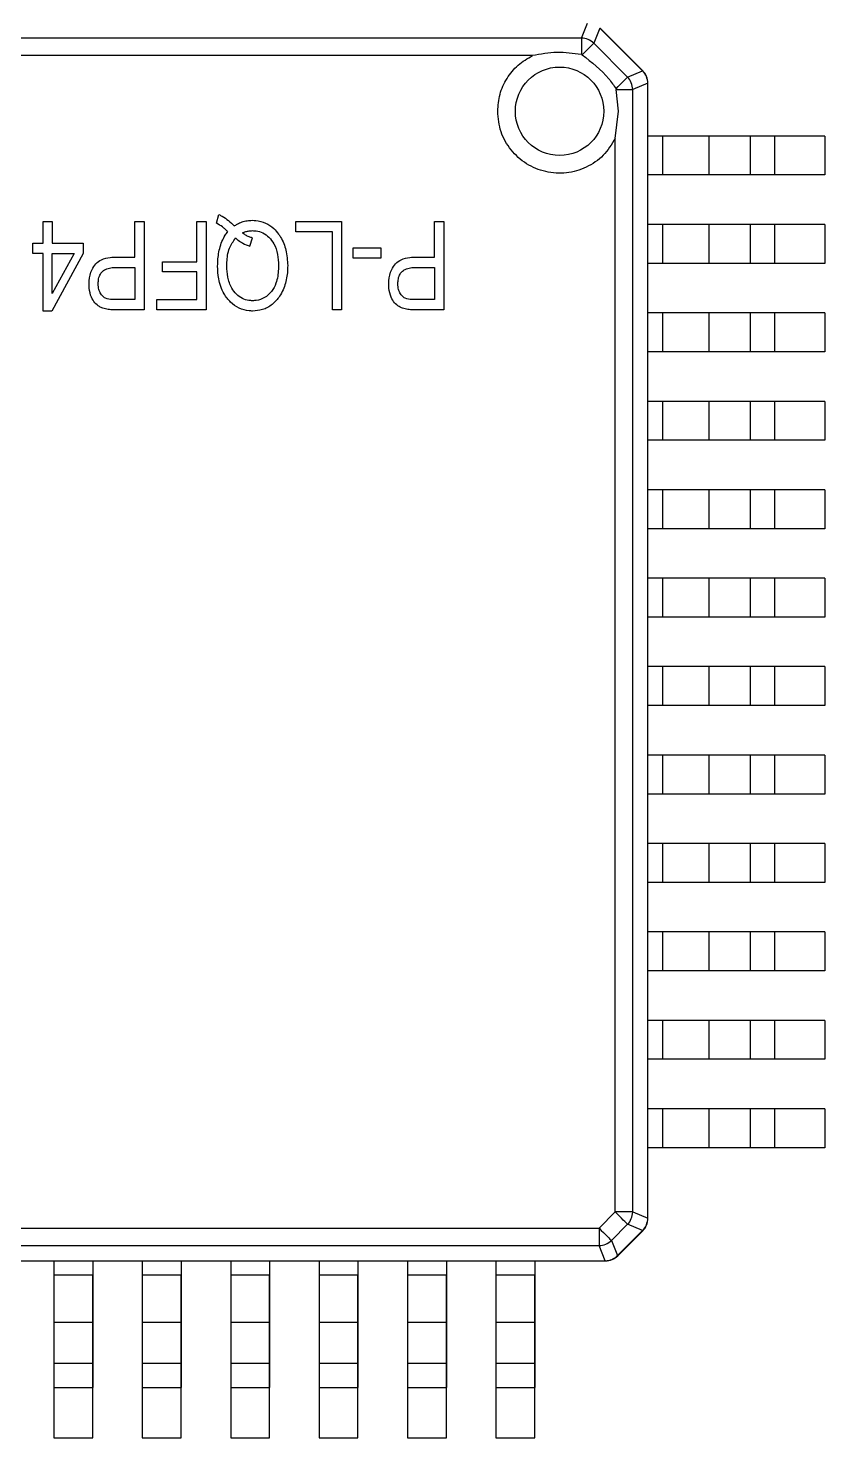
# Model space of a CAD drawing. Header units: millimetres. Extents: x -3 to 395, y 18 to 269.
# Drawn here: x 87.07 to 91.57, y 198.69 to 206.66 of the extents above; entities that cross this region are included whole.
import ezdxf

# ---------------------------------------------------------------- set-up
doc = ezdxf.new("R2010")
doc.units = ezdxf.units.MM

msp = doc.modelspace()

# ---------------------------------------------------------------- linework, layer by layer
at = {"color": 7, "linetype": 'Continuous', "lineweight": 25}
for p, q in [((90.1956, 206.6076), (90.2309, 206.693)), ((90.3008, 206.664), (90.2654, 206.5787)), ((90.3008, 206.664), (90.5422, 206.4226)), ((90.5431, 206.4235), (90.3016, 206.6649)), ((90.1956, 206.6076), (83.8491, 206.6076)), ((90.1956, 206.6076), (90.1956, 206.5151)), ((90.2654, 206.5787), (90.4568, 206.3873)), ((89.9191, 206.5089), (83.8491, 206.5089)), ((90.4568, 206.3873), (90.5422, 206.4226)), ((90.5711, 206.3528), (90.4858, 206.3174)), ((90.5711, 199.9356), (90.5711, 206.3528)), ((90.5723, 206.3528), (90.5711, 206.3528)), ((90.5723, 206.0542), (90.5723, 206.3528)), ((90.4047, 206.1942), (90.3933, 206.3174)), ((90.3933, 206.3174), (90.4858, 206.3174)), ((90.4858, 199.971), (90.4858, 206.3174)), ((90.387, 206.041), (90.4047, 206.1942)), ((90.387, 199.971), (90.387, 206.041)), ((90.572, 205.8342), (90.572, 206.0542)), ((90.6536, 206.0542), (90.572, 206.0542)), ((90.6536, 206.0542), (90.6536, 205.8342)), ((90.9185, 206.0542), (90.6536, 206.0542)), ((90.9185, 205.8342), (90.9185, 206.0542)), ((91.1504, 206.0542), (90.9185, 206.0542)), ((91.1504, 206.0542), (91.1504, 205.8342)), ((91.2872, 206.0542), (91.1504, 206.0542)), ((91.2872, 206.0542), (91.2872, 205.8342)), ((91.5723, 206.0542), (91.2872, 206.0542)), ((91.5723, 206.0542), (91.5723, 205.8342)), ((90.6536, 205.8342), (90.572, 205.8342)), ((90.5723, 205.5542), (90.5723, 205.8342)), ((90.9185, 205.8342), (90.6536, 205.8342)), ((91.1504, 205.8342), (90.9185, 205.8342)), ((91.2872, 205.8342), (91.1504, 205.8342)), ((91.5723, 205.8342), (91.2872, 205.8342)), ((87.1515, 205.5713), (87.2035, 205.5713)), ((87.1515, 205.4479), (87.1515, 205.5713)), ((87.2035, 205.5713), (87.2035, 205.4479)), ((87.671, 205.5713), (87.723, 205.5713)), ((87.671, 205.37), (87.671, 205.5713)), ((87.723, 205.5713), (87.723, 205.0713)), ((88.0217, 205.5713), (88.0736, 205.5713)), ((88.0217, 205.344), (88.0217, 205.5713)), ((88.0736, 205.5713), (88.0736, 205.0713)), ((88.133, 205.5616), (88.1461, 205.6103)), ((88.5801, 205.5713), (88.8399, 205.5713)), ((88.5801, 205.5129), (88.5801, 205.5713)), ((88.8399, 205.5713), (88.8399, 205.0713)), ((89.3658, 205.5713), (89.4178, 205.5713)), ((89.3658, 205.37), (89.3658, 205.5713)), ((89.4178, 205.5713), (89.4178, 205.0713)), ((90.572, 205.3342), (90.572, 205.5542)), ((90.6536, 205.5542), (90.572, 205.5542)), ((90.6536, 205.5542), (90.6536, 205.3342)), ((90.9185, 205.5542), (90.6536, 205.5542)), ((90.9185, 205.3342), (90.9185, 205.5542)), ((91.1504, 205.5542), (90.9185, 205.5542)), ((91.1504, 205.5542), (91.1504, 205.3342)), ((91.2872, 205.5542), (91.1504, 205.5542)), ((91.2872, 205.5542), (91.2872, 205.3342)), ((91.5723, 205.5542), (91.2872, 205.5542)), ((91.5723, 205.5542), (91.5723, 205.3342)), ((88.3211, 205.4311), (88.335, 205.4782)), ((88.7879, 205.5129), (88.5801, 205.5129)), ((88.7879, 205.0713), (88.7879, 205.5129)), ((87.0931, 205.4479), (87.1515, 205.4479)), ((87.0931, 205.3895), (87.0931, 205.4479)), ((87.1515, 205.3895), (87.0931, 205.3895)), ((87.1515, 205.0648), (87.1515, 205.3895)), ((87.3788, 205.3895), (87.2006, 205.0648)), ((87.2035, 205.4479), (87.3788, 205.4479)), ((87.3276, 205.3895), (87.2035, 205.1635)), ((87.2035, 205.1635), (87.2035, 205.3895)), ((87.2035, 205.3895), (87.3276, 205.3895)), ((87.3788, 205.4479), (87.3788, 205.3895)), ((88.9048, 205.4219), (89.0606, 205.4219)), ((88.9048, 205.3635), (88.9048, 205.4219)), ((89.0606, 205.4219), (89.0606, 205.3635)), ((87.5623, 205.3116), (87.671, 205.3116)), ((87.5655, 205.37), (87.671, 205.37)), ((87.671, 205.3116), (87.671, 205.1297)), ((87.8269, 205.344), (88.0217, 205.344)), ((87.8269, 205.2856), (87.8269, 205.344)), ((89.0606, 205.3635), (88.9048, 205.3635)), ((89.2571, 205.3116), (89.3658, 205.3116)), ((89.2603, 205.37), (89.3658, 205.37)), ((89.3658, 205.3116), (89.3658, 205.1297)), ((90.6536, 205.3342), (90.572, 205.3342)), ((90.5723, 205.0542), (90.5723, 205.3342)), ((90.9185, 205.3342), (90.6536, 205.3342)), ((91.1504, 205.3342), (90.9185, 205.3342)), ((91.2872, 205.3342), (91.1504, 205.3342)), ((91.5723, 205.3342), (91.2872, 205.3342)), ((88.0217, 205.2856), (87.8269, 205.2856)), ((88.0217, 205.1297), (88.0217, 205.2856)), ((87.2006, 205.0648), (87.1515, 205.0648)), ((87.671, 205.1297), (87.5633, 205.1297)), ((87.723, 205.0713), (87.569, 205.0713)), ((87.7944, 205.1297), (88.0217, 205.1297)), ((87.7944, 205.0713), (87.7944, 205.1297)), ((88.0736, 205.0713), (87.7944, 205.0713)), ((88.8399, 205.0713), (88.7879, 205.0713)), ((89.3658, 205.1297), (89.2581, 205.1297)), ((89.4178, 205.0713), (89.2638, 205.0713)), ((90.572, 204.8342), (90.572, 205.0542)), ((90.6536, 205.0542), (90.572, 205.0542)), ((90.6536, 205.0542), (90.6536, 204.8342)), ((90.9185, 205.0542), (90.6536, 205.0542)), ((90.9185, 204.8342), (90.9185, 205.0542)), ((91.1504, 205.0542), (90.9185, 205.0542)), ((91.1504, 205.0542), (91.1504, 204.8342)), ((91.2872, 205.0542), (91.1504, 205.0542)), ((91.2872, 205.0542), (91.2872, 204.8342)), ((91.5723, 205.0542), (91.2872, 205.0542)), ((91.5723, 205.0542), (91.5723, 204.8342)), ((90.6536, 204.8342), (90.572, 204.8342)), ((90.5723, 204.5542), (90.5723, 204.8342)), ((90.9185, 204.8342), (90.6536, 204.8342)), ((91.1504, 204.8342), (90.9185, 204.8342)), ((91.2872, 204.8342), (91.1504, 204.8342)), ((91.5723, 204.8342), (91.2872, 204.8342)), ((90.572, 204.3342), (90.572, 204.5542)), ((90.6536, 204.5542), (90.572, 204.5542)), ((90.6536, 204.5542), (90.6536, 204.3342)), ((90.9185, 204.5542), (90.6536, 204.5542)), ((90.9185, 204.3342), (90.9185, 204.5542)), ((91.1504, 204.5542), (90.9185, 204.5542)), ((91.1504, 204.5542), (91.1504, 204.3342)), ((91.2872, 204.5542), (91.1504, 204.5542)), ((91.2872, 204.5542), (91.2872, 204.3342)), ((91.5723, 204.5542), (91.2872, 204.5542)), ((91.5723, 204.5542), (91.5723, 204.3342)), ((90.6536, 204.3342), (90.572, 204.3342)), ((90.5723, 204.0542), (90.5723, 204.3342)), ((90.9185, 204.3342), (90.6536, 204.3342)), ((91.1504, 204.3342), (90.9185, 204.3342)), ((91.2872, 204.3342), (91.1504, 204.3342)), ((91.5723, 204.3342), (91.2872, 204.3342)), ((90.572, 203.8342), (90.572, 204.0542)), ((90.6536, 204.0542), (90.572, 204.0542)), ((90.6536, 204.0542), (90.6536, 203.8342)), ((90.9185, 204.0542), (90.6536, 204.0542)), ((90.9185, 203.8342), (90.9185, 204.0542)), ((91.1504, 204.0542), (90.9185, 204.0542)), ((91.1504, 204.0542), (91.1504, 203.8342)), ((91.2872, 204.0542), (91.1504, 204.0542)), ((91.2872, 204.0542), (91.2872, 203.8342)), ((91.5723, 204.0542), (91.2872, 204.0542)), ((91.5723, 204.0542), (91.5723, 203.8342)), ((90.6536, 203.8342), (90.572, 203.8342)), ((90.5723, 203.5542), (90.5723, 203.8342)), ((90.9185, 203.8342), (90.6536, 203.8342)), ((91.1504, 203.8342), (90.9185, 203.8342)), ((91.2872, 203.8342), (91.1504, 203.8342)), ((91.5723, 203.8342), (91.2872, 203.8342)), ((90.572, 203.3342), (90.572, 203.5542)), ((90.6536, 203.5542), (90.572, 203.5542)), ((90.6536, 203.5542), (90.6536, 203.3342)), ((90.9185, 203.5542), (90.6536, 203.5542)), ((90.9185, 203.3342), (90.9185, 203.5542)), ((91.1504, 203.5542), (90.9185, 203.5542)), ((91.1504, 203.5542), (91.1504, 203.3342)), ((91.2872, 203.5542), (91.1504, 203.5542)), ((91.2872, 203.5542), (91.2872, 203.3342)), ((91.5723, 203.5542), (91.2872, 203.5542)), ((91.5723, 203.5542), (91.5723, 203.3342)), ((90.6536, 203.3342), (90.572, 203.3342)), ((90.5723, 203.0542), (90.5723, 203.3342)), ((90.9185, 203.3342), (90.6536, 203.3342)), ((91.1504, 203.3342), (90.9185, 203.3342)), ((91.2872, 203.3342), (91.1504, 203.3342)), ((91.5723, 203.3342), (91.2872, 203.3342)), ((90.572, 202.8342), (90.572, 203.0542)), ((90.6536, 203.0542), (90.572, 203.0542)), ((90.6536, 203.0542), (90.6536, 202.8342)), ((90.9185, 203.0542), (90.6536, 203.0542)), ((90.9185, 202.8342), (90.9185, 203.0542)), ((91.1504, 203.0542), (90.9185, 203.0542)), ((91.1504, 203.0542), (91.1504, 202.8342)), ((91.2872, 203.0542), (91.1504, 203.0542)), ((91.2872, 203.0542), (91.2872, 202.8342)), ((91.5723, 203.0542), (91.2872, 203.0542)), ((91.5723, 203.0542), (91.5723, 202.8342)), ((90.6536, 202.8342), (90.572, 202.8342)), ((90.5723, 202.5542), (90.5723, 202.8342)), ((90.9185, 202.8342), (90.6536, 202.8342)), ((91.1504, 202.8342), (90.9185, 202.8342)), ((91.2872, 202.8342), (91.1504, 202.8342)), ((91.5723, 202.8342), (91.2872, 202.8342)), ((90.572, 202.3342), (90.572, 202.5542)), ((90.6536, 202.5542), (90.572, 202.5542)), ((90.6536, 202.5542), (90.6536, 202.3342)), ((90.9185, 202.5542), (90.6536, 202.5542)), ((90.9185, 202.3342), (90.9185, 202.5542)), ((91.1504, 202.5542), (90.9185, 202.5542)), ((91.1504, 202.5542), (91.1504, 202.3342)), ((91.2872, 202.5542), (91.1504, 202.5542)), ((91.2872, 202.5542), (91.2872, 202.3342)), ((91.5723, 202.5542), (91.2872, 202.5542)), ((91.5723, 202.5542), (91.5723, 202.3342)), ((90.6536, 202.3342), (90.572, 202.3342)), ((90.5723, 202.0542), (90.5723, 202.3342)), ((90.9185, 202.3342), (90.6536, 202.3342)), ((91.1504, 202.3342), (90.9185, 202.3342)), ((91.2872, 202.3342), (91.1504, 202.3342)), ((91.5723, 202.3342), (91.2872, 202.3342)), ((90.572, 201.8342), (90.572, 202.0542)), ((90.6536, 202.0542), (90.572, 202.0542)), ((90.6536, 202.0542), (90.6536, 201.8342)), ((90.9185, 202.0542), (90.6536, 202.0542)), ((90.9185, 201.8342), (90.9185, 202.0542)), ((91.1504, 202.0542), (90.9185, 202.0542)), ((91.1504, 202.0542), (91.1504, 201.8342)), ((91.2872, 202.0542), (91.1504, 202.0542)), ((91.2872, 202.0542), (91.2872, 201.8342)), ((91.5723, 202.0542), (91.2872, 202.0542)), ((91.5723, 202.0542), (91.5723, 201.8342)), ((90.6536, 201.8342), (90.572, 201.8342)), ((90.5723, 201.5542), (90.5723, 201.8342)), ((90.9185, 201.8342), (90.6536, 201.8342)), ((91.1504, 201.8342), (90.9185, 201.8342)), ((91.2872, 201.8342), (91.1504, 201.8342)), ((91.5723, 201.8342), (91.2872, 201.8342)), ((90.572, 201.3342), (90.572, 201.5542)), ((90.6536, 201.5542), (90.572, 201.5542)), ((90.6536, 201.5542), (90.6536, 201.3342)), ((90.9185, 201.5542), (90.6536, 201.5542)), ((90.9185, 201.3342), (90.9185, 201.5542)), ((91.1504, 201.5542), (90.9185, 201.5542)), ((91.1504, 201.5542), (91.1504, 201.3342)), ((91.2872, 201.5542), (91.1504, 201.5542)), ((91.2872, 201.5542), (91.2872, 201.3342)), ((91.5723, 201.5542), (91.2872, 201.5542)), ((91.5723, 201.5542), (91.5723, 201.3342)), ((90.6536, 201.3342), (90.572, 201.3342)), ((90.5723, 201.0542), (90.5723, 201.3342)), ((90.9185, 201.3342), (90.6536, 201.3342)), ((91.1504, 201.3342), (90.9185, 201.3342)), ((91.2872, 201.3342), (91.1504, 201.3342)), ((91.5723, 201.3342), (91.2872, 201.3342)), ((90.572, 200.8342), (90.572, 201.0542)), ((90.6536, 201.0542), (90.572, 201.0542)), ((90.6536, 201.0542), (90.6536, 200.8342)), ((90.9185, 201.0542), (90.6536, 201.0542)), ((90.9185, 200.8342), (90.9185, 201.0542)), ((91.1504, 201.0542), (90.9185, 201.0542)), ((91.1504, 201.0542), (91.1504, 200.8342)), ((91.2872, 201.0542), (91.1504, 201.0542)), ((91.2872, 201.0542), (91.2872, 200.8342)), ((91.5723, 201.0542), (91.2872, 201.0542)), ((91.5723, 201.0542), (91.5723, 200.8342)), ((90.6536, 200.8342), (90.572, 200.8342)), ((90.5723, 200.5542), (90.5723, 200.8342)), ((90.9185, 200.8342), (90.6536, 200.8342)), ((91.1504, 200.8342), (90.9185, 200.8342)), ((91.2872, 200.8342), (91.1504, 200.8342)), ((91.5723, 200.8342), (91.2872, 200.8342)), ((90.572, 200.3342), (90.572, 200.5542)), ((90.6536, 200.5542), (90.572, 200.5542)), ((90.6536, 200.5542), (90.6536, 200.3342)), ((90.9185, 200.5542), (90.6536, 200.5542)), ((90.9185, 200.3342), (90.9185, 200.5542)), ((91.1504, 200.5542), (90.9185, 200.5542)), ((91.1504, 200.5542), (91.1504, 200.3342)), ((91.2872, 200.5542), (91.1504, 200.5542)), ((91.2872, 200.5542), (91.2872, 200.3342)), ((91.5723, 200.5542), (91.2872, 200.5542)), ((91.5723, 200.5542), (91.5723, 200.3342)), ((90.6536, 200.3342), (90.572, 200.3342)), ((90.5723, 199.9356), (90.5723, 200.3342)), ((90.9185, 200.3342), (90.6536, 200.3342)), ((91.1504, 200.3342), (90.9185, 200.3342)), ((91.2872, 200.3342), (91.1504, 200.3342)), ((91.5723, 200.3342), (91.2872, 200.3342)), ((90.387, 199.971), (90.2956, 199.8795)), ((90.4858, 199.971), (90.387, 199.971)), ((90.4858, 199.971), (90.5711, 199.9356)), ((90.4568, 199.9012), (90.3654, 199.8097)), ((90.5422, 199.8658), (90.4568, 199.9012)), ((90.5711, 199.9356), (90.5723, 199.9356)), ((83.8491, 199.8795), (90.2956, 199.8795)), ((90.2956, 199.8795), (90.2956, 199.7808)), ((90.3654, 199.8097), (90.4008, 199.7244)), ((90.5422, 199.8658), (90.4008, 199.7244)), ((90.4016, 199.7235), (90.5431, 199.8649)), ((83.8491, 199.7808), (90.2956, 199.7808)), ((90.3309, 199.6955), (90.2956, 199.7808)), ((83.8138, 199.6955), (90.3309, 199.6955)), ((86.9324, 199.6942), (87.2123, 199.6942)), ((87.2123, 199.6945), (87.4323, 199.6945)), ((87.2123, 199.6945), (87.2123, 199.613)), ((87.4323, 199.6945), (87.4323, 199.6942)), ((87.4323, 199.6945), (87.4323, 199.613)), ((87.4323, 199.6942), (87.7124, 199.6942)), ((87.7124, 199.6945), (87.9324, 199.6945)), ((87.7124, 199.6945), (87.7124, 199.613)), ((87.9324, 199.6945), (87.9324, 199.6942)), ((87.9324, 199.6945), (87.9324, 199.613)), ((87.9324, 199.6942), (88.2123, 199.6942)), ((88.2123, 199.6945), (88.4323, 199.6945)), ((88.2123, 199.6945), (88.2123, 199.613)), ((88.4323, 199.6945), (88.4323, 199.6942)), ((88.4323, 199.6945), (88.4323, 199.613)), ((88.4323, 199.6942), (88.7123, 199.6942)), ((88.7123, 199.6945), (88.9323, 199.6945)), ((88.7123, 199.6945), (88.7123, 199.613)), ((88.9323, 199.6945), (88.9323, 199.6942)), ((88.9323, 199.6945), (88.9323, 199.613)), ((88.9323, 199.6942), (89.2123, 199.6942)), ((89.2123, 199.6945), (89.4323, 199.6945)), ((89.2123, 199.6945), (89.2123, 199.613)), ((89.4323, 199.6945), (89.4323, 199.6942)), ((89.4323, 199.6945), (89.4323, 199.613)), ((89.4323, 199.6942), (89.7123, 199.6942)), ((89.7123, 199.6945), (89.9323, 199.6945)), ((89.7123, 199.6945), (89.7123, 199.613)), ((89.9323, 199.6945), (89.9323, 199.6942)), ((89.9323, 199.6945), (89.9323, 199.613)), ((89.9323, 199.6942), (90.3309, 199.6942)), ((90.3309, 199.6942), (90.3309, 199.6955)), ((87.4323, 199.613), (87.2123, 199.613)), ((87.2123, 199.613), (87.2123, 199.3481)), ((87.4323, 199.4761), (87.4323, 199.613)), ((87.4323, 199.613), (87.4323, 199.3481)), ((87.7124, 199.613), (87.7124, 199.3481)), ((87.9324, 199.613), (87.7124, 199.613)), ((87.9324, 199.4761), (87.9324, 199.613)), ((87.9324, 199.613), (87.9324, 199.3481)), ((88.2123, 199.613), (88.2123, 199.3481)), ((88.4323, 199.613), (88.2123, 199.613)), ((88.4323, 199.4761), (88.4323, 199.613)), ((88.4323, 199.613), (88.4323, 199.3481)), ((88.7123, 199.613), (88.7123, 199.3481)), ((88.9323, 199.613), (88.7123, 199.613)), ((88.9323, 199.4761), (88.9323, 199.613)), ((88.9323, 199.613), (88.9323, 199.3481)), ((89.2123, 199.613), (89.2123, 199.3481)), ((89.4323, 199.613), (89.2123, 199.613)), ((89.4323, 199.4761), (89.4323, 199.613)), ((89.4323, 199.613), (89.4323, 199.3481)), ((89.7123, 199.613), (89.7123, 199.3481)), ((89.9323, 199.613), (89.7123, 199.613)), ((89.9323, 199.4761), (89.9323, 199.613)), ((89.9323, 199.613), (89.9323, 199.3481)), ((87.4323, 199.2442), (87.4323, 199.4761)), ((87.9324, 199.2442), (87.9324, 199.4761)), ((88.4323, 199.2442), (88.4323, 199.4761)), ((88.9323, 199.2442), (88.9323, 199.4761)), ((89.4323, 199.2442), (89.4323, 199.4761)), ((89.9323, 199.2442), (89.9323, 199.4761)), ((87.2123, 199.3481), (87.4323, 199.3481)), ((87.2123, 199.3481), (87.2123, 199.1162)), ((87.4323, 199.3481), (87.4323, 199.1162)), ((87.7124, 199.3481), (87.9324, 199.3481)), ((87.7124, 199.3481), (87.7124, 199.1162)), ((87.9324, 199.3481), (87.9324, 199.1162)), ((88.2123, 199.3481), (88.4323, 199.3481)), ((88.2123, 199.3481), (88.2123, 199.1162)), ((88.4323, 199.3481), (88.4323, 199.1162)), ((88.7123, 199.3481), (88.9323, 199.3481)), ((88.7123, 199.3481), (88.7123, 199.1162)), ((88.9323, 199.3481), (88.9323, 199.1162)), ((89.2123, 199.3481), (89.4323, 199.3481)), ((89.2123, 199.3481), (89.2123, 199.1162)), ((89.4323, 199.3481), (89.4323, 199.1162)), ((89.7123, 199.3481), (89.9323, 199.3481)), ((89.7123, 199.3481), (89.7123, 199.1162)), ((89.9323, 199.3481), (89.9323, 199.1162)), ((87.4323, 198.9793), (87.4323, 199.2442)), ((87.9324, 198.9793), (87.9324, 199.2442)), ((88.4323, 198.9793), (88.4323, 199.2442)), ((88.9323, 198.9793), (88.9323, 199.2442)), ((89.4323, 198.9793), (89.4323, 199.2442)), ((89.9323, 198.9793), (89.9323, 199.2442)), ((87.2123, 199.1162), (87.4323, 199.1162)), ((87.2123, 199.1162), (87.2123, 198.9793)), ((87.4323, 199.1162), (87.4323, 198.9793)), ((87.7124, 199.1162), (87.9324, 199.1162)), ((87.7124, 199.1162), (87.7124, 198.9793)), ((87.9324, 199.1162), (87.9324, 198.9793)), ((88.2123, 199.1162), (88.4323, 199.1162)), ((88.2123, 199.1162), (88.2123, 198.9793)), ((88.4323, 199.1162), (88.4323, 198.9793)), ((88.7123, 199.1162), (88.9323, 199.1162)), ((88.7123, 199.1162), (88.7123, 198.9793)), ((88.9323, 199.1162), (88.9323, 198.9793)), ((89.2123, 199.1162), (89.4323, 199.1162)), ((89.2123, 199.1162), (89.2123, 198.9793)), ((89.4323, 199.1162), (89.4323, 198.9793)), ((89.7123, 199.1162), (89.9323, 199.1162)), ((89.7123, 199.1162), (89.7123, 198.9793)), ((89.9323, 199.1162), (89.9323, 198.9793)), ((87.2123, 198.9793), (87.4323, 198.9793)), ((87.2123, 198.9793), (87.2123, 198.6942)), ((87.4323, 198.6942), (87.4323, 198.9793)), ((87.7124, 198.9793), (87.9324, 198.9793)), ((87.7124, 198.9793), (87.7124, 198.6942)), ((87.9324, 198.6942), (87.9324, 198.9793)), ((88.2123, 198.9793), (88.4323, 198.9793)), ((88.2123, 198.9793), (88.2123, 198.6942)), ((88.4323, 198.6942), (88.4323, 198.9793)), ((88.7123, 198.9793), (88.9323, 198.9793)), ((88.7123, 198.9793), (88.7123, 198.6942)), ((88.9323, 198.6942), (88.9323, 198.9793)), ((89.2123, 198.9793), (89.4323, 198.9793)), ((89.2123, 198.9793), (89.2123, 198.6942)), ((89.4323, 198.6942), (89.4323, 198.9793)), ((89.7123, 198.9793), (89.9323, 198.9793)), ((89.7123, 198.9793), (89.7123, 198.6942)), ((89.9323, 198.6942), (89.9323, 198.9793)), ((87.2123, 198.6942), (87.4323, 198.6942)), ((87.7124, 198.6942), (87.9324, 198.6942)), ((88.2123, 198.6942), (88.4323, 198.6942)), ((88.7123, 198.6942), (88.9323, 198.6942)), ((89.2123, 198.6942), (89.4323, 198.6942)), ((89.7123, 198.6942), (89.9323, 198.6942))]:
    msp.add_line(p, q, dxfattribs=at)
at = {"color": 7, "linetype": 'Continuous', "lineweight": 25, "flags": 128}
for points in [[(90.2654, 206.5787), (90.2626, 206.5759), (90.2578, 206.5711), (90.2513, 206.5646), (90.2432, 206.5565), (90.2337, 206.547), (90.2231, 206.5365), (90.2118, 206.5251), (90.2, 206.5133)], [(90.3915, 206.3219), (90.4032, 206.3337), (90.4146, 206.345), (90.4251, 206.3556), (90.4346, 206.365), (90.4427, 206.3731), (90.4492, 206.3797), (90.454, 206.3844), (90.4568, 206.3873)], [(90.4568, 199.9012), (90.4538, 199.9042), (90.4487, 199.9093), (90.4416, 199.9163), (90.4329, 199.9251), (90.4228, 199.9352), (90.4115, 199.9465), (90.3994, 199.9586), (90.387, 199.971)], [(90.2956, 199.8795), (90.308, 199.8671), (90.32, 199.8551), (90.3313, 199.8438), (90.3415, 199.8336), (90.3502, 199.8249), (90.3572, 199.8179), (90.3624, 199.8127), (90.3654, 199.8097)]]:
    msp.add_lwpolyline(points, dxfattribs=at)
at = {"color": 7, "linetype": 'Continuous', "lineweight": 25}
msp.add_circle((90.0723, 206.1942), 0.25, dxfattribs=at)
for centre, radius, start, end in [((90.1945, 206.5063), 0.1013, 45.60623, 89.39387), ((90.5183, 206.4472), 0.0343, 314.19845, 316.28506), ((90.4698, 206.3517), 0.1013, 0.59469, 44.40521), ((90.4723, 206.3528), 0.1, 0, 45), ((90.4723, 206.3528), 0.1, 0, 45), ((90.3845, 206.3164), 0.1013, 0.59223, 44.40335), ((90.3845, 199.972), 0.1013, 315.59479, 359.40531), ((90.4698, 199.9367), 0.1013, 315.59665, 359.40777), ((90.4723, 199.9356), 0.1, 315, 0), ((90.4723, 199.9356), 0.1, 315, 0), ((90.2945, 199.8822), 0.1014, 270.62374, 314.37616), ((90.5291, 199.8519), 0.0191, 43.1361, 46.8639), ((90.3299, 199.7968), 0.1013, 270.59732, 314.39394), ((90.414, 199.7367), 0.0181, 223.03043, 226.96957), ((90.3309, 199.7942), 0.1, 270, 315), ((90.3309, 199.7942), 0.1, 270, 315)]:
    msp.add_arc(centre, radius, start, end, dxfattribs=at)
for points, knots in [([(89.7223, 206.1942), (89.7249, 206.2268), (89.7299, 206.2921), (89.7722, 206.3816), (89.8341, 206.4593), (89.8907, 206.4923), (89.9191, 206.5089)], [0, 0, 0, 0, 0.249217, 0.499931, 0.749214, 1, 1, 1, 1]), ([(90.1956, 206.5151), (90.1495, 206.5213), (90.057, 206.5336), (89.9652, 206.5171), (89.9191, 206.5089)], [0, 0, 0, 0, 0.498624, 1, 1, 1, 1]), ([(90.1956, 206.5151), (90.1969, 206.5148), (90.1985, 206.5143), (90.1998, 206.5135), (90.2, 206.5133)], [0, 0, 0, 0, 0.842493, 1, 1, 1, 1]), ([(90.2, 206.5133), (90.2539, 206.4716), (90.3263, 206.4156), (90.3782, 206.341), (90.3915, 206.3219)], [0, 0, 0, 0, 0.744179, 1, 1, 1, 1]), ([(90.3915, 206.3219), (90.3921, 206.3207), (90.3929, 206.3193), (90.3932, 206.3177), (90.3933, 206.3174)], [0, 0, 0, 0, 0.841471, 1, 1, 1, 1]), ([(90.387, 206.041), (90.3666, 206.0072), (90.3258, 205.9396), (90.2255, 205.8731), (90.1116, 205.8385), (89.9925, 205.8472), (89.8815, 205.8915), (89.7942, 205.9724), (89.7329, 206.0762), (89.7259, 206.1548), (89.7223, 206.1942)], [0, 0, 0, 0, 0.124845, 0.249984, 0.374695, 0.499979, 0.624699, 0.749978, 0.874842, 1, 1, 1, 1]), ([(88.1962, 205.514), (88.1913, 205.5185), (88.1815, 205.5275), (88.1612, 205.5445), (88.1442, 205.5548), (88.133, 205.5616)], [0, 0, 0, 0, 0.2522362, 0.5043836, 1, 1, 1, 1]), ([(88.1962, 205.514), (88.1913, 205.5185), (88.1815, 205.5275), (88.1612, 205.5445), (88.1442, 205.5548), (88.133, 205.5616)], [0, 0, 0, 0, 0.2522362, 0.5043836, 1, 1, 1, 1]), ([(88.1461, 205.6103), (88.152, 205.6072), (88.1708, 205.5976), (88.2005, 205.5767), (88.2215, 205.5561), (88.2321, 205.5457)], [0, 0, 0, 0, 0.1850749, 0.5879053, 1, 1, 1, 1]), ([(88.2321, 205.5457), (88.2377, 205.5494), (88.2518, 205.5584), (88.2762, 205.5691), (88.3051, 205.5765), (88.3247, 205.5773), (88.3346, 205.5778)], [0, 0, 0, 0, 0.183678, 0.461342, 0.727156, 1, 1, 1, 1]), ([(88.3346, 205.5778), (88.3412, 205.5776), (88.3669, 205.5769), (88.4105, 205.5653), (88.4542, 205.5361), (88.4746, 205.5106), (88.4834, 205.4997)], [0, 0, 0, 0, 0.114646, 0.440183, 0.759643, 1, 1, 1, 1]), ([(88.1386, 205.3192), (88.1387, 205.3258), (88.1392, 205.3593), (88.1473, 205.4195), (88.17, 205.4788), (88.1911, 205.5072), (88.1962, 205.514)], [0, 0, 0, 0, 0.096841, 0.486388, 0.877579, 1, 1, 1, 1]), ([(88.1386, 205.3192), (88.1387, 205.3258), (88.1392, 205.3593), (88.1473, 205.4195), (88.17, 205.4788), (88.1911, 205.5072), (88.1962, 205.514)], [0, 0, 0, 0, 0.096841, 0.486388, 0.877579, 1, 1, 1, 1]), ([(88.1905, 205.3203), (88.1906, 205.3269), (88.1913, 205.3604), (88.1984, 205.4182), (88.2272, 205.4592), (88.2403, 205.4779)], [0, 0, 0, 0, 0.118728, 0.598015, 1, 1, 1, 1]), ([(88.2403, 205.4779), (88.2453, 205.4734), (88.2578, 205.462), (88.2843, 205.4447), (88.3075, 205.4361), (88.3211, 205.4311)], [0, 0, 0, 0, 0.212568, 0.53966, 1, 1, 1, 1]), ([(88.2788, 205.5063), (88.2849, 205.5089), (88.2969, 205.5141), (88.3162, 205.5186), (88.3291, 205.5191), (88.3357, 205.5194)], [0, 0, 0, 0, 0.3401649, 0.6662166, 1, 1, 1, 1]), ([(88.335, 205.4782), (88.3286, 205.4802), (88.3155, 205.4843), (88.2965, 205.4939), (88.2847, 205.5021), (88.2788, 205.5063)], [0, 0, 0, 0, 0.316804, 0.655445, 1, 1, 1, 1]), ([(88.3357, 205.5194), (88.3424, 205.5191), (88.3626, 205.5183), (88.396, 205.5079), (88.431, 205.4822), (88.4622, 205.4416), (88.4802, 205.3854), (88.4819, 205.3429), (88.4827, 205.3216)], [0, 0, 0, 0, 0.072562, 0.219502, 0.371972, 0.538187, 0.768656, 1, 1, 1, 1]), ([(88.3357, 205.5194), (88.3424, 205.5191), (88.3626, 205.5183), (88.396, 205.5079), (88.431, 205.4822), (88.4622, 205.4416), (88.4802, 205.3854), (88.4819, 205.3429), (88.4827, 205.3216)], [0, 0, 0, 0, 0.072562, 0.219502, 0.371972, 0.538187, 0.768656, 1, 1, 1, 1]), ([(88.4834, 205.4997), (88.4872, 205.4942), (88.5059, 205.4668), (88.5299, 205.4074), (88.533, 205.3513), (88.5347, 205.3218)], [0, 0, 0, 0, 0.106578, 0.530282, 1, 1, 1, 1]), ([(87.4113, 205.2162), (87.4114, 205.2229), (87.412, 205.2511), (87.4222, 205.2923), (87.448, 205.3336), (87.4842, 205.3589), (87.5255, 205.3688), (87.5539, 205.3697), (87.5655, 205.37)], [0, 0, 0, 0, 0.080347, 0.34095, 0.498268, 0.657505, 0.859708, 1, 1, 1, 1]), ([(87.4113, 205.2162), (87.4114, 205.2229), (87.412, 205.2511), (87.4222, 205.2923), (87.448, 205.3336), (87.4842, 205.3589), (87.5255, 205.3688), (87.5539, 205.3697), (87.5655, 205.37)], [0, 0, 0, 0, 0.080347, 0.34095, 0.498268, 0.657505, 0.859708, 1, 1, 1, 1]), ([(87.4632, 205.2189), (87.4635, 205.2256), (87.4641, 205.2425), (87.4702, 205.2666), (87.4844, 205.288), (87.5059, 205.303), (87.5329, 205.3106), (87.5529, 205.3113), (87.5623, 205.3116)], [0, 0, 0, 0, 0.1285145, 0.3253869, 0.4695317, 0.614181, 0.8201488, 1, 1, 1, 1]), ([(88.3363, 205.0648), (88.3296, 205.065), (88.3037, 205.0659), (88.2587, 205.0786), (88.2094, 205.1128), (88.1672, 205.1695), (88.1419, 205.2409), (88.1396, 205.2952), (88.1386, 205.3192)], [0, 0, 0, 0, 0.055702, 0.217001, 0.38148, 0.547998, 0.799898, 1, 1, 1, 1]), ([(88.3363, 205.0648), (88.3296, 205.065), (88.3037, 205.0659), (88.2587, 205.0786), (88.2094, 205.1128), (88.1672, 205.1695), (88.1419, 205.2409), (88.1396, 205.2952), (88.1386, 205.3192)], [0, 0, 0, 0, 0.055702, 0.217001, 0.38148, 0.547998, 0.799898, 1, 1, 1, 1]), ([(88.3357, 205.1232), (88.329, 205.1235), (88.3093, 205.1244), (88.2769, 205.1351), (88.2424, 205.1591), (88.2123, 205.2002), (88.1932, 205.2558), (88.1914, 205.2991), (88.1905, 205.3203)], [0, 0, 0, 0, 0.073172, 0.216455, 0.367498, 0.52646, 0.767675, 1, 1, 1, 1]), ([(88.4827, 205.3216), (88.4826, 205.3149), (88.4822, 205.2814), (88.4747, 205.2298), (88.4455, 205.1737), (88.406, 205.1385), (88.3661, 205.1244), (88.3427, 205.1235), (88.3357, 205.1232)], [0, 0, 0, 0, 0.072298, 0.364146, 0.554902, 0.746414, 0.924141, 1, 1, 1, 1]), ([(88.4827, 205.3216), (88.4826, 205.3149), (88.4822, 205.2814), (88.4747, 205.2298), (88.4455, 205.1737), (88.406, 205.1385), (88.3661, 205.1244), (88.3427, 205.1235), (88.3357, 205.1232)], [0, 0, 0, 0, 0.072298, 0.364146, 0.554902, 0.746414, 0.924141, 1, 1, 1, 1]), ([(88.5347, 205.3218), (88.5346, 205.3151), (88.5342, 205.2817), (88.5255, 205.2212), (88.4953, 205.1517), (88.4495, 205.0993), (88.3947, 205.0695), (88.355, 205.0663), (88.3363, 205.0648)], [0, 0, 0, 0, 0.0551995, 0.2773374, 0.5005858, 0.6727894, 0.8456761, 1, 1, 1, 1]), ([(89.1061, 205.2162), (89.1062, 205.2229), (89.1068, 205.2511), (89.117, 205.2923), (89.1428, 205.3336), (89.179, 205.3589), (89.2203, 205.3688), (89.2487, 205.3697), (89.2603, 205.37)], [0, 0, 0, 0, 0.080347, 0.34095, 0.498269, 0.657506, 0.859768, 1, 1, 1, 1]), ([(89.1061, 205.2162), (89.1062, 205.2229), (89.1068, 205.2511), (89.117, 205.2923), (89.1428, 205.3336), (89.179, 205.3589), (89.2203, 205.3688), (89.2487, 205.3697), (89.2603, 205.37)], [0, 0, 0, 0, 0.080347, 0.34095, 0.498269, 0.657506, 0.859768, 1, 1, 1, 1]), ([(89.158, 205.2189), (89.1583, 205.2256), (89.1589, 205.2425), (89.165, 205.2666), (89.1792, 205.288), (89.2007, 205.303), (89.2277, 205.3106), (89.2477, 205.3113), (89.2571, 205.3116)], [0, 0, 0, 0, 0.128523, 0.325382, 0.46959, 0.614248, 0.820137, 1, 1, 1, 1]), ([(87.4888, 205.0809), (87.4826, 205.0836), (87.4659, 205.0908), (87.4428, 205.1115), (87.4209, 205.1467), (87.4122, 205.1837), (87.4115, 205.2087), (87.4113, 205.2162)], [0, 0, 0, 0, 0.120919, 0.329513, 0.546593, 0.864629, 1, 1, 1, 1]), ([(87.4888, 205.0809), (87.4826, 205.0836), (87.4659, 205.0908), (87.4428, 205.1115), (87.4209, 205.1467), (87.4122, 205.1837), (87.4115, 205.2087), (87.4113, 205.2162)], [0, 0, 0, 0, 0.120919, 0.329513, 0.546593, 0.864629, 1, 1, 1, 1]), ([(87.5633, 205.1297), (87.5567, 205.1299), (87.5367, 205.1303), (87.5082, 205.1322), (87.4839, 205.1511), (87.4703, 205.1737), (87.4639, 205.1978), (87.4634, 205.2131), (87.4632, 205.2189)], [0, 0, 0, 0, 0.128634, 0.388066, 0.5251, 0.705321, 0.888172, 1, 1, 1, 1]), ([(89.1836, 205.0809), (89.1774, 205.0836), (89.1607, 205.0908), (89.1376, 205.1115), (89.1157, 205.1467), (89.107, 205.1837), (89.1063, 205.2087), (89.1061, 205.2162)], [0, 0, 0, 0, 0.120923, 0.329521, 0.546559, 0.864625, 1, 1, 1, 1]), ([(89.1836, 205.0809), (89.1774, 205.0836), (89.1607, 205.0908), (89.1376, 205.1115), (89.1157, 205.1467), (89.107, 205.1837), (89.1063, 205.2087), (89.1061, 205.2162)], [0, 0, 0, 0, 0.120923, 0.329521, 0.546559, 0.864625, 1, 1, 1, 1]), ([(89.2581, 205.1297), (89.2515, 205.1299), (89.2315, 205.1303), (89.203, 205.1323), (89.1787, 205.1511), (89.1651, 205.1737), (89.1587, 205.1978), (89.1582, 205.2131), (89.158, 205.2189)], [0, 0, 0, 0, 0.128637, 0.387981, 0.525095, 0.70532, 0.888175, 1, 1, 1, 1]), ([(87.569, 205.0713), (87.5623, 205.0714), (87.5455, 205.0716), (87.5185, 205.0731), (87.4987, 205.0783), (87.4888, 205.0809)], [0, 0, 0, 0, 0.246843, 0.620491, 1, 1, 1, 1]), ([(89.2638, 205.0713), (89.2571, 205.0714), (89.2404, 205.0716), (89.2133, 205.0731), (89.1935, 205.0783), (89.1836, 205.0809)], [0, 0, 0, 0, 0.246981, 0.62056, 1, 1, 1, 1])]:
    msp.add_open_spline(points, degree=3, knots=knots, dxfattribs=at)

doc.saveas('drawing.dxf')
